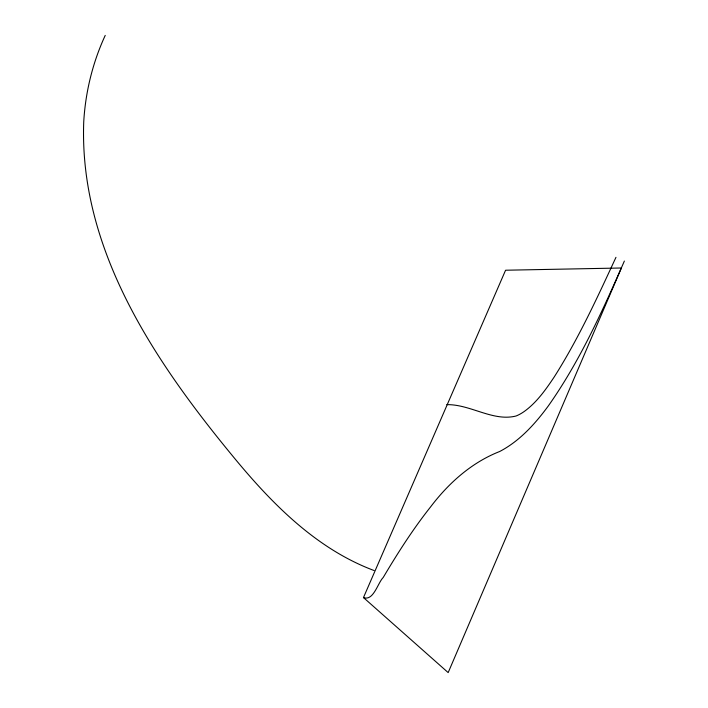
<?xml version="1.0" encoding="UTF-8"?>
<svg xmlns="http://www.w3.org/2000/svg" width="708" height="708" viewBox="0 0 708 708"><rect width="100%" height="100%" fill="white"/><g stroke="black" fill="none" stroke-linecap="round" stroke-linejoin="round"><path stroke-width="1.06" d="M363.469 597.57L505.583 270.226L621.394 267.996L448.173 672.6L363.469 597.57C373.532 601.402 377.753 582.87 383.205 577.498C397.648 553.152 412.897 529.221 430.499 507.017C448.606 483.104 471.51 462.545 499.706 451.492C519.707 441.031 535.115 423.888 548.311 405.941C579.861 361.204 602.455 310.98 624.367 261.048M615.969 257.314C597.118 298.033 578.312 339.008 554.222 376.966C545.753 389.648 536.726 402.507 524.194 411.516A59.826 26.78 -63 0 1 516.008 416.012C493.025 421.844 470.316 404.188 446.766 404.649M374.098 570.533C315.485 548.567 270.73 502.468 231.879 455.049C154.379 360.823 79.031 249.163 83.73 121.953A235.852 223.949 75 0 1 105.227 35.4"/></g></svg>
